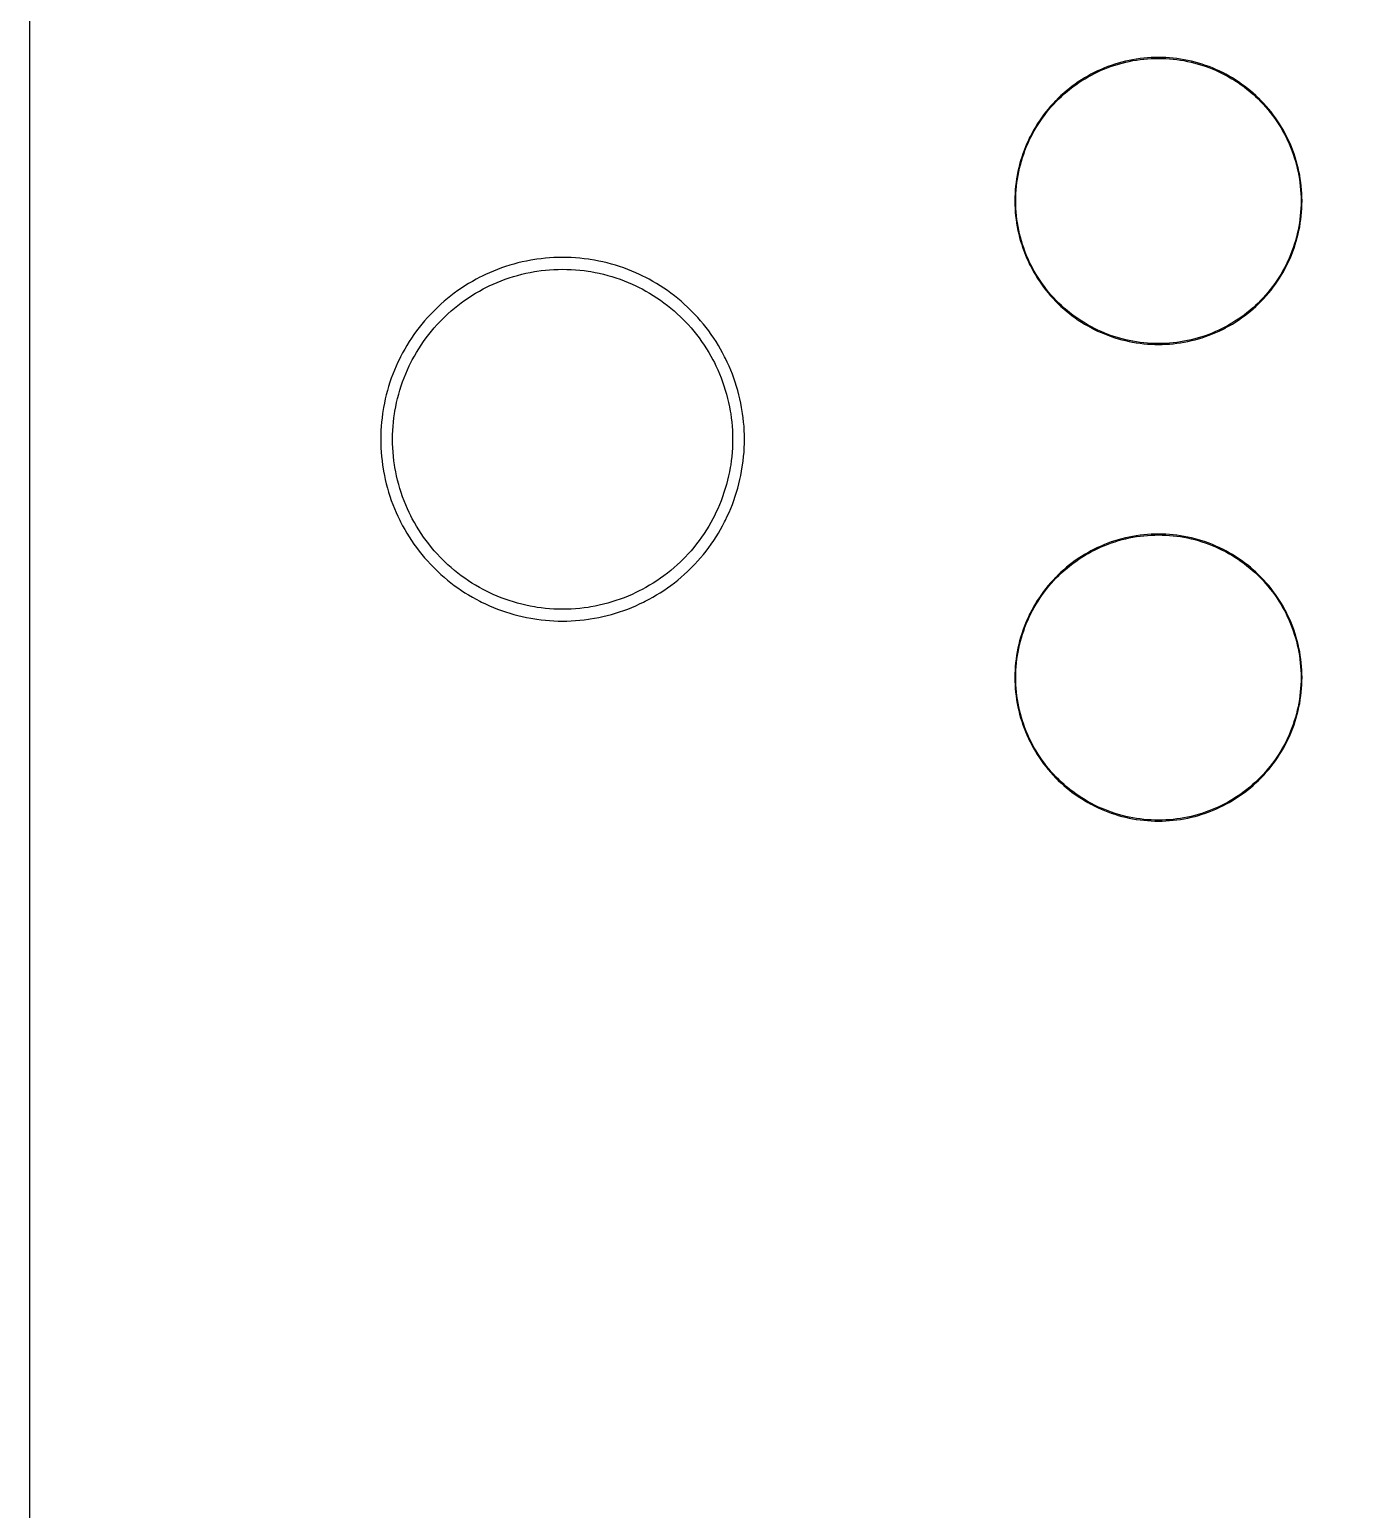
# Model space of a CAD drawing. Extents: x 9 to 70, y 0 to 129.
# Drawn here: x 8.95 to 23.21, y 67.22 to 82.99 of the extents above; entities that cross this region are included whole.
import ezdxf

# ---------------------------------------------------------------- set-up
doc = ezdxf.new("R2010")
doc.units = 0

msp = doc.modelspace()

# ---------------------------------------------------------------- linework, layer by layer
at = {"color": 5, "true_color": 0x0000ff}
msp.add_polyline3d([(69.56653, 0.3175, 0), (69.56653, 128.81762, 0), (8.94638, 128.81762, 0), (8.94638, 0.3175, 0), (69.56653, 0.3175, 0)], close=True, dxfattribs=at)
at = {"color": 34, "true_color": 0x008000}
for points in [[(8.94639, 0.3175, 0), (69.56654, 0.3175, 0), (69.56654, 128.81762, 0), (8.94639, 128.81762, 0), (8.94639, 0.3175, 0)], [(22.07279, 80.1003, 0), (22.09972, 80.12875, 0), (22.12613, 80.1577, 0), (22.15153, 80.18768, 0), (22.17642, 80.21816, 0), (22.2003, 80.24915, 0), (22.22341, 80.2809, 0), (22.24577, 80.31314, 0), (22.26736, 80.34617, 0), (22.28793, 80.37945, 0), (22.30774, 80.41348, 0), (22.32679, 80.44777, 0), (22.34483, 80.48283, 0), (22.34553, 80.48421, 0), (22.36255, 80.51951, 0), (22.3788, 80.55533, 0), (22.39404, 80.59139, 0), (22.40827, 80.62797, 0), (22.42173, 80.6648, 0), (22.43418, 80.70214, 0), (22.44561, 80.73972, 0), (22.45602, 80.77758, 0), (22.46542, 80.81568, 0), (22.47405, 80.85402, 0), (22.48167, 80.89264, 0), (22.48802, 80.93125, 0), (22.48827, 80.93277, 0), (22.49385, 80.97163, 0), (22.49843, 81.01075, 0), (22.50198, 81.04987, 0), (22.50452, 81.08899, 0), (22.50605, 81.1281, 0), (22.50655, 81.16746, 0), (22.50605, 81.20684, 0), (22.50452, 81.24596, 0), (22.50198, 81.28507, 0), (22.49843, 81.32419, 0), (22.49385, 81.36331, 0), (22.48827, 81.40217, 0), (22.48802, 81.4037, 0), (22.48192, 81.44078, 0), (22.48167, 81.44231, 0), (22.47405, 81.48092, 0), (22.46542, 81.51927, 0), (22.45602, 81.55737, 0), (22.44561, 81.59522, 0), (22.43418, 81.63281, 0), (22.42173, 81.67015, 0), (22.40827, 81.70698, 0), (22.39404, 81.74355, 0), (22.3788, 81.77961, 0), (22.36255, 81.81543, 0), (22.34553, 81.85074, 0), (22.34483, 81.85212, 0), (22.3275, 81.88579, 0), (22.32679, 81.88717, 0), (22.30774, 81.92146, 0), (22.28793, 81.9555, 0), (22.26736, 81.98877, 0), (22.24577, 82.02179, 0), (22.22341, 82.05405, 0), (22.2003, 82.0858, 0), (22.17642, 82.11678, 0), (22.15153, 82.14727, 0), (22.12613, 82.17724, 0), (22.09972, 82.2062, 0), (22.07279, 82.23464, 0), (22.0717, 82.23574, 0), (22.04485, 82.26258, 0), (22.04376, 82.26367, 0), (22.01531, 82.2906, 0), (21.98635, 82.31702, 0), (21.95638, 82.34242, 0), (21.9259, 82.36731, 0), (21.89491, 82.39118, 0), (21.86316, 82.4143, 0), (21.8309, 82.43665, 0), (21.79788, 82.45824, 0), (21.76461, 82.47882, 0), (21.73057, 82.49863, 0), (21.69628, 82.51768, 0), (21.66123, 82.5357, 0), (21.65985, 82.53642, 0), (21.62455, 82.55343, 0), (21.58873, 82.56968, 0), (21.55266, 82.58493, 0), (21.51609, 82.59916, 0), (21.47926, 82.61262, 0), (21.44192, 82.62506, 0), (21.40433, 82.63648, 0), (21.36648, 82.64691, 0), (21.32838, 82.65631, 0), (21.29003, 82.66494, 0), (21.25142, 82.67256, 0), (21.21281, 82.67891, 0), (21.21128, 82.67915, 0), (21.17242, 82.68474, 0), (21.1333, 82.68931, 0), (21.09419, 82.69287, 0), (21.05507, 82.69541, 0), (21.01596, 82.69692, 0), (20.97659, 82.69744, 0), (20.93722, 82.69692, 0), (20.8981, 82.69541, 0), (20.85898, 82.69287, 0), (20.81987, 82.68931, 0), (20.78075, 82.68474, 0), (20.74189, 82.67915, 0), (20.74036, 82.67891, 0), (20.70175, 82.67256, 0), (20.66313, 82.66494, 0), (20.62479, 82.65631, 0), (20.58669, 82.64691, 0), (20.54883, 82.63648, 0), (20.51125, 82.62506, 0), (20.47391, 82.61262, 0), (20.43708, 82.59916, 0), (20.40051, 82.58493, 0), (20.36443, 82.56968, 0), (20.32862, 82.55343, 0), (20.29332, 82.53642, 0), (20.29194, 82.5357, 0), (20.25688, 82.51768, 0), (20.2226, 82.49863, 0), (20.18856, 82.47882, 0), (20.15529, 82.45824, 0), (20.12227, 82.43665, 0), (20.09001, 82.4143, 0), (20.05826, 82.39118, 0), (20.02727, 82.36731, 0), (19.99679, 82.34242, 0), (19.96681, 82.31702, 0), (19.93786, 82.2906, 0), (19.90941, 82.26367, 0), (19.90832, 82.26258, 0), (19.88147, 82.23574, 0), (19.88037, 82.23464, 0), (19.85344, 82.2062, 0), (19.82704, 82.17724, 0), (19.80164, 82.14727, 0), (19.77675, 82.11678, 0), (19.75287, 82.0858, 0), (19.72976, 82.05405, 0), (19.7074, 82.02179, 0), (19.68581, 81.98877, 0), (19.66524, 81.9555, 0), (19.64543, 81.92146, 0), (19.62638, 81.88717, 0), (19.62567, 81.88579, 0), (19.60833, 81.85212, 0), (19.60764, 81.85074, 0), (19.59062, 81.81543, 0), (19.57436, 81.77961, 0), (19.55913, 81.74355, 0), (19.54489, 81.70698, 0), (19.53144, 81.67015, 0), (19.51898, 81.63281, 0), (19.50756, 81.59522, 0), (19.49715, 81.55737, 0), (19.48774, 81.51927, 0), (19.47912, 81.48092, 0), (19.4715, 81.44231, 0), (19.47125, 81.44078, 0), (19.46515, 81.4037, 0), (19.4649, 81.40217, 0), (19.45932, 81.36331, 0), (19.45474, 81.32419, 0), (19.45119, 81.28507, 0), (19.44865, 81.24596, 0), (19.44712, 81.20684, 0), (19.44662, 81.16746, 0), (19.44712, 81.1281, 0), (19.44865, 81.08899, 0), (19.45119, 81.04987, 0), (19.45474, 81.01075, 0), (19.45932, 80.97163, 0), (19.4649, 80.93277, 0), (19.46515, 80.93125, 0), (19.4715, 80.89264, 0), (19.47912, 80.85402, 0), (19.48774, 80.81568, 0), (19.49715, 80.77758, 0), (19.50756, 80.73972, 0), (19.51898, 80.70214, 0), (19.53144, 80.6648, 0), (19.54489, 80.62797, 0), (19.55913, 80.59139, 0), (19.57436, 80.55533, 0), (19.59062, 80.51951, 0), (19.60764, 80.48421, 0), (19.60833, 80.48283, 0), (19.62638, 80.44777, 0), (19.64543, 80.41348, 0), (19.66524, 80.37945, 0), (19.68581, 80.34617, 0), (19.7074, 80.31314, 0), (19.72976, 80.2809, 0), (19.75287, 80.24915, 0), (19.77675, 80.21816, 0), (19.80164, 80.18768, 0), (19.82704, 80.1577, 0), (19.85344, 80.12875, 0), (19.88037, 80.1003, 0), (19.8807, 80.09997, 0), (19.90941, 80.07127, 0), (19.93786, 80.04434, 0), (19.96681, 80.01793, 0), (19.99679, 79.99253, 0), (20.02727, 79.96763, 0), (20.05826, 79.94376, 0), (20.09001, 79.92064, 0), (20.12227, 79.89829, 0), (20.15529, 79.8767, 0), (20.18856, 79.85612, 0), (20.2226, 79.83632, 0), (20.25688, 79.81726, 0), (20.25827, 79.81656, 0), (20.29194, 79.79922, 0), (20.29332, 79.79853, 0), (20.32862, 79.78151, 0), (20.36443, 79.76524, 0), (20.40051, 79.75001, 0), (20.43708, 79.73578, 0), (20.47391, 79.72233, 0), (20.51125, 79.70988, 0), (20.54883, 79.69844, 0), (20.58669, 79.68804, 0), (20.62479, 79.67864, 0), (20.66313, 79.67, 0), (20.70175, 79.66238, 0), (20.70236, 79.66228, 0), (20.74036, 79.65603, 0), (20.74189, 79.65579, 0), (20.78075, 79.6502, 0), (20.81987, 79.64563, 0), (20.85898, 79.64208, 0), (20.8981, 79.63954, 0), (20.93722, 79.638, 0), (20.97659, 79.6375, 0), (21.01596, 79.638, 0), (21.05507, 79.63954, 0), (21.09419, 79.64208, 0), (21.1333, 79.64563, 0), (21.17242, 79.6502, 0), (21.21128, 79.65579, 0), (21.21281, 79.65603, 0), (21.25081, 79.66228, 0), (21.25142, 79.66238, 0), (21.29003, 79.67, 0), (21.32838, 79.67864, 0), (21.36648, 79.68804, 0), (21.40433, 79.69844, 0), (21.44192, 79.70988, 0), (21.47926, 79.72233, 0), (21.51609, 79.73578, 0), (21.55266, 79.75001, 0), (21.58873, 79.76524, 0), (21.62455, 79.78151, 0), (21.65985, 79.79853, 0), (21.66123, 79.79922, 0), (21.6949, 79.81656, 0), (21.69628, 79.81726, 0), (21.73057, 79.83632, 0), (21.76461, 79.85612, 0), (21.79788, 79.8767, 0), (21.8309, 79.89829, 0), (21.86316, 79.92064, 0), (21.89491, 79.94376, 0), (21.9259, 79.96763, 0), (21.95638, 79.99253, 0), (21.98635, 80.01793, 0), (22.01531, 80.04434, 0), (22.04376, 80.07127, 0), (22.07279, 80.1003, 0)], [(21.05507, 79.64944, 0), (21.01596, 79.64792, 0), (20.97659, 79.6474, 0), (20.93722, 79.64792, 0), (20.8981, 79.64944, 0), (20.85898, 79.65197, 0), (20.81987, 79.65554, 0), (20.78075, 79.66011, 0), (20.74244, 79.66562, 0), (20.7048, 79.6718, 0), (20.6662, 79.67943, 0), (20.62784, 79.68805, 0), (20.58974, 79.69746, 0), (20.5519, 79.70787, 0), (20.5143, 79.7193, 0), (20.47697, 79.73175, 0), (20.44014, 79.74521, 0), (20.40356, 79.75944, 0), (20.3675, 79.77468, 0), (20.33168, 79.79093, 0), (20.29668, 79.8078, 0), (20.2627, 79.82528, 0), (20.22842, 79.84433, 0), (20.19438, 79.86414, 0), (20.16111, 79.88472, 0), (20.12809, 79.90631, 0), (20.09583, 79.92865, 0), (20.06408, 79.95177, 0), (20.03309, 79.97565, 0), (20.00261, 80.00054, 0), (19.97263, 80.02594, 0), (19.94368, 80.05235, 0), (19.91524, 80.07928, 0), (19.88821, 80.10631, 0), (19.86147, 80.13457, 0), (19.83505, 80.16352, 0), (19.80965, 80.1935, 0), (19.78475, 80.22398, 0), (19.76088, 80.25497, 0), (19.73777, 80.28672, 0), (19.71542, 80.31898, 0), (19.69382, 80.352, 0), (19.67325, 80.38527, 0), (19.65344, 80.41931, 0), (19.63439, 80.45359, 0), (19.61668, 80.48802, 0), (19.60004, 80.52257, 0), (19.58379, 80.55839, 0), (19.56854, 80.59446, 0), (19.55432, 80.63103, 0), (19.54085, 80.66786, 0), (19.52842, 80.7052, 0), (19.51699, 80.74279, 0), (19.50657, 80.78064, 0), (19.49717, 80.81874, 0), (19.48854, 80.85709, 0), (19.48092, 80.8957, 0), (19.47472, 80.93341, 0), (19.46922, 80.97163, 0), (19.46465, 81.01075, 0), (19.46108, 81.04987, 0), (19.45855, 81.08899, 0), (19.45703, 81.1281, 0), (19.45652, 81.16746, 0), (19.45703, 81.20684, 0), (19.45855, 81.24596, 0), (19.46108, 81.28507, 0), (19.46465, 81.32419, 0), (19.46922, 81.36331, 0), (19.47473, 81.40161, 0), (19.48092, 81.43925, 0), (19.48854, 81.47785, 0), (19.49717, 81.51621, 0), (19.50657, 81.55431, 0), (19.51699, 81.59215, 0), (19.52842, 81.62975, 0), (19.54085, 81.66708, 0), (19.55432, 81.7039, 0), (19.56854, 81.74048, 0), (19.58379, 81.77656, 0), (19.60004, 81.81237, 0), (19.61676, 81.84707, 0), (19.63439, 81.88135, 0), (19.65344, 81.91564, 0), (19.67325, 81.94968, 0), (19.69382, 81.98295, 0), (19.71542, 82.01597, 0), (19.73777, 82.04823, 0), (19.76088, 82.07998, 0), (19.78475, 82.11096, 0), (19.80965, 82.14145, 0), (19.83505, 82.17142, 0), (19.86147, 82.20037, 0), (19.88823, 82.22865, 0), (19.9152, 82.25564, 0), (19.91524, 82.25566, 0), (19.94368, 82.28259, 0), (19.97263, 82.30901, 0), (20.00261, 82.33441, 0), (20.03309, 82.3593, 0), (20.06408, 82.38317, 0), (20.09583, 82.40629, 0), (20.12809, 82.42864, 0), (20.16111, 82.45023, 0), (20.19438, 82.4708, 0), (20.22842, 82.49062, 0), (20.2627, 82.50967, 0), (20.29668, 82.52714, 0), (20.33168, 82.54401, 0), (20.3675, 82.56027, 0), (20.40356, 82.5755, 0), (20.44014, 82.58973, 0), (20.47697, 82.6032, 0), (20.5143, 82.61564, 0), (20.5519, 82.62707, 0), (20.58974, 82.63749, 0), (20.62784, 82.64688, 0), (20.6662, 82.65552, 0), (20.7048, 82.66314, 0), (20.74245, 82.66933, 0), (20.78075, 82.67484, 0), (20.81987, 82.67941, 0), (20.85898, 82.68295, 0), (20.8981, 82.6855, 0), (20.93722, 82.68702, 0), (20.97659, 82.68754, 0), (21.01596, 82.68702, 0), (21.05507, 82.6855, 0), (21.09419, 82.68295, 0), (21.1333, 82.67941, 0), (21.17242, 82.67484, 0), (21.21072, 82.66933, 0), (21.24836, 82.66314, 0), (21.28697, 82.65552, 0), (21.32532, 82.64688, 0), (21.36342, 82.63749, 0), (21.40127, 82.62707, 0), (21.43886, 82.61564, 0), (21.4762, 82.6032, 0), (21.51303, 82.58973, 0), (21.5496, 82.5755, 0), (21.58567, 82.56027, 0), (21.62148, 82.54401, 0), (21.65649, 82.52715, 0), (21.69046, 82.50967, 0), (21.72475, 82.49062, 0), (21.75879, 82.4708, 0), (21.79206, 82.45023, 0), (21.82508, 82.42864, 0), (21.85734, 82.40629, 0), (21.88909, 82.38317, 0), (21.92008, 82.3593, 0), (21.95056, 82.33441, 0), (21.98053, 82.30901, 0), (22.00949, 82.28259, 0), (22.03793, 82.25566, 0), (22.03795, 82.25565, 0), (22.06495, 82.22864, 0), (22.0917, 82.20037, 0), (22.11812, 82.17142, 0), (22.14352, 82.14145, 0), (22.16841, 82.11096, 0), (22.19229, 82.07998, 0), (22.2154, 82.04823, 0), (22.23775, 82.01597, 0), (22.25934, 81.98295, 0), (22.27992, 81.94968, 0), (22.29973, 81.91564, 0), (22.31878, 81.88135, 0), (22.33626, 81.84737, 0), (22.35313, 81.81237, 0), (22.36938, 81.77656, 0), (22.38462, 81.74048, 0), (22.39885, 81.7039, 0), (22.41231, 81.66708, 0), (22.42475, 81.62975, 0), (22.43618, 81.59215, 0), (22.4466, 81.55431, 0), (22.456, 81.51621, 0), (22.46463, 81.47785, 0), (22.47225, 81.43925, 0), (22.47844, 81.40161, 0), (22.48395, 81.36331, 0), (22.48852, 81.32419, 0), (22.49208, 81.28507, 0), (22.49462, 81.24596, 0), (22.49614, 81.20684, 0), (22.49665, 81.16746, 0), (22.49614, 81.1281, 0), (22.49462, 81.08899, 0), (22.49208, 81.04987, 0), (22.48852, 81.01075, 0), (22.48395, 80.97163, 0), (22.47845, 80.93341, 0), (22.47225, 80.8957, 0), (22.46463, 80.85709, 0), (22.456, 80.81874, 0), (22.4466, 80.78064, 0), (22.43618, 80.74279, 0), (22.42475, 80.7052, 0), (22.41231, 80.66786, 0), (22.39885, 80.63103, 0), (22.38462, 80.59446, 0), (22.36938, 80.55839, 0), (22.35313, 80.52257, 0), (22.33633, 80.48772, 0), (22.31878, 80.45359, 0), (22.29973, 80.41931, 0), (22.27992, 80.38527, 0), (22.25934, 80.352, 0), (22.23775, 80.31898, 0), (22.2154, 80.28672, 0), (22.19229, 80.25497, 0), (22.16841, 80.22398, 0), (22.14352, 80.1935, 0), (22.11812, 80.16352, 0), (22.0917, 80.13457, 0), (22.06496, 80.10631, 0), (22.03793, 80.07928, 0), (22.00949, 80.05235, 0), (21.98053, 80.02594, 0), (21.95056, 80.00054, 0), (21.92008, 79.97565, 0), (21.88909, 79.95177, 0), (21.85734, 79.92865, 0), (21.82508, 79.90631, 0), (21.79206, 79.88472, 0), (21.75879, 79.86414, 0), (21.72475, 79.84433, 0), (21.69046, 79.82528, 0), (21.65648, 79.8078, 0), (21.62148, 79.79093, 0), (21.58567, 79.77468, 0), (21.5496, 79.75944, 0), (21.51303, 79.74521, 0), (21.4762, 79.73175, 0), (21.43886, 79.7193, 0), (21.40127, 79.70787, 0), (21.36342, 79.69746, 0), (21.32532, 79.68805, 0), (21.28697, 79.67943, 0), (21.24836, 79.6718, 0), (21.21073, 79.66562, 0), (21.17242, 79.66011, 0), (21.1333, 79.65554, 0), (21.09419, 79.65197, 0), (21.05507, 79.64944, 0)], [(14.58061, 80.56549, 0), (14.53464, 80.56371, 0), (14.48866, 80.56092, 0), (14.44269, 80.55686, 0), (14.39697, 80.55177, 0), (14.3515, 80.54568, 0), (14.33188, 80.54257, 0), (14.28641, 80.53521, 0), (14.2412, 80.52683, 0), (14.19624, 80.51743, 0), (14.15129, 80.50676, 0), (14.10684, 80.49508, 0), (14.06264, 80.48211, 0), (14.0187, 80.46814, 0), (13.97526, 80.45317, 0), (13.93208, 80.43716, 0), (13.88941, 80.42015, 0), (13.84725, 80.4021, 0), (13.80534, 80.38281, 0), (13.76394, 80.36274, 0), (13.74623, 80.35372, 0), (13.70534, 80.33239, 0), (13.66495, 80.31028, 0), (13.62533, 80.28717, 0), (13.58621, 80.26304, 0), (13.54761, 80.2379, 0), (13.50951, 80.21174, 0), (13.47242, 80.18481, 0), (13.43559, 80.15712, 0), (13.39978, 80.12817, 0), (13.36447, 80.09871, 0), (13.33018, 80.06823, 0), (13.2964, 80.03673, 0), (13.26338, 80.00472, 0), (13.24933, 79.99068, 0), (13.21733, 79.95766, 0), (13.18583, 79.92388, 0), (13.15535, 79.88959, 0), (13.12589, 79.85428, 0), (13.09693, 79.81847, 0), (13.06925, 79.78164, 0), (13.04232, 79.74455, 0), (13.01616, 79.70645, 0), (12.99101, 79.66784, 0), (12.96688, 79.62873, 0), (12.94377, 79.5891, 0), (12.92167, 79.54872, 0), (12.90034, 79.50781, 0), (12.89132, 79.49012, 0), (12.87125, 79.44871, 0), (12.85195, 79.4068, 0), (12.83391, 79.36465, 0), (12.81689, 79.32196, 0), (12.80089, 79.27879, 0), (12.78591, 79.23536, 0), (12.77194, 79.19141, 0), (12.75898, 79.14722, 0), (12.7473, 79.10277, 0), (12.73663, 79.05781, 0), (12.72723, 79.01286, 0), (12.71885, 78.96764, 0), (12.71148, 78.92218, 0), (12.70838, 78.90255, 0), (12.70228, 78.85709, 0), (12.6972, 78.81137, 0), (12.69314, 78.7654, 0), (12.69034, 78.71942, 0), (12.68857, 78.67345, 0), (12.68806, 78.62747, 0), (12.68857, 78.5815, 0), (12.69034, 78.53552, 0), (12.69314, 78.48954, 0), (12.6972, 78.44358, 0), (12.70228, 78.39785, 0), (12.70838, 78.35239, 0), (12.71148, 78.33277, 0), (12.71885, 78.2873, 0), (12.72723, 78.24209, 0), (12.73663, 78.19713, 0), (12.7473, 78.15217, 0), (12.75898, 78.10772, 0), (12.77194, 78.06353, 0), (12.78591, 78.01958, 0), (12.80089, 77.97615, 0), (12.81689, 77.93297, 0), (12.83391, 77.8903, 0), (12.85195, 77.84814, 0), (12.87125, 77.80623, 0), (12.89132, 77.76482, 0), (12.90034, 77.74712, 0), (12.92167, 77.70623, 0), (12.94377, 77.66584, 0), (12.96688, 77.62622, 0), (12.99101, 77.5871, 0), (13.01616, 77.54849, 0), (13.04232, 77.51039, 0), (13.06925, 77.47331, 0), (13.09693, 77.43648, 0), (13.12589, 77.40067, 0), (13.15535, 77.36536, 0), (13.18583, 77.33107, 0), (13.21733, 77.29729, 0), (13.24933, 77.26427, 0), (13.26338, 77.25022, 0), (13.2964, 77.21822, 0), (13.33018, 77.18671, 0), (13.36447, 77.15624, 0), (13.39978, 77.12678, 0), (13.43559, 77.09782, 0), (13.47242, 77.07013, 0), (13.50951, 77.04321, 0), (13.54761, 77.01705, 0), (13.58621, 76.9919, 0), (13.62533, 76.96777, 0), (13.66495, 76.94466, 0), (13.70534, 76.92256, 0), (13.74623, 76.90121, 0), (13.76394, 76.8922, 0), (13.80534, 76.87214, 0), (13.84725, 76.85283, 0), (13.88941, 76.8348, 0), (13.93208, 76.81778, 0), (13.97526, 76.80177, 0), (14.0187, 76.78679, 0), (14.06264, 76.77282, 0), (14.10684, 76.75987, 0), (14.15129, 76.74818, 0), (14.19624, 76.73752, 0), (14.2412, 76.72812, 0), (14.28641, 76.71974, 0), (14.33188, 76.71237, 0), (14.3515, 76.70926, 0), (14.39697, 76.70317, 0), (14.44269, 76.69808, 0), (14.48866, 76.69401, 0), (14.53464, 76.69123, 0), (14.58061, 76.68944, 0), (14.62658, 76.68894, 0), (14.67256, 76.68944, 0), (14.71853, 76.69123, 0), (14.76451, 76.69401, 0), (14.81048, 76.69808, 0), (14.8562, 76.70317, 0), (14.90167, 76.70926, 0), (14.92129, 76.71237, 0), (14.96676, 76.71974, 0), (15.01197, 76.72812, 0), (15.05693, 76.73752, 0), (15.10188, 76.74818, 0), (15.14633, 76.75987, 0), (15.19053, 76.77282, 0), (15.23447, 76.78679, 0), (15.27791, 76.80177, 0), (15.32109, 76.81778, 0), (15.36376, 76.8348, 0), (15.40592, 76.85283, 0), (15.44783, 76.87214, 0), (15.48923, 76.8922, 0), (15.50694, 76.90121, 0), (15.54783, 76.92256, 0), (15.58822, 76.94466, 0), (15.62784, 76.96777, 0), (15.66696, 76.9919, 0), (15.70556, 77.01705, 0), (15.74366, 77.04321, 0), (15.78075, 77.07013, 0), (15.81758, 77.09782, 0), (15.85339, 77.12678, 0), (15.8887, 77.15624, 0), (15.92299, 77.18671, 0), (15.95677, 77.21822, 0), (15.98979, 77.25022, 0), (16.00384, 77.26427, 0), (16.03584, 77.29729, 0), (16.06734, 77.33107, 0), (16.09781, 77.36536, 0), (16.12728, 77.40067, 0), (16.15624, 77.43648, 0), (16.18392, 77.47331, 0), (16.21085, 77.51039, 0), (16.23701, 77.54849, 0), (16.26216, 77.5871, 0), (16.28629, 77.62622, 0), (16.3094, 77.66584, 0), (16.33149, 77.70623, 0), (16.35283, 77.74712, 0), (16.36185, 77.76482, 0), (16.38192, 77.80623, 0), (16.40121, 77.84814, 0), (16.41926, 77.8903, 0), (16.43628, 77.93297, 0), (16.45227, 77.97615, 0), (16.46726, 78.01958, 0), (16.48123, 78.06353, 0), (16.49419, 78.10772, 0), (16.50587, 78.15217, 0), (16.51654, 78.19713, 0), (16.52593, 78.24209, 0), (16.53432, 78.2873, 0), (16.54169, 78.33277, 0), (16.54479, 78.35239, 0), (16.55089, 78.39785, 0), (16.55596, 78.44358, 0), (16.56003, 78.48954, 0), (16.56283, 78.53552, 0), (16.56459, 78.5815, 0), (16.56511, 78.62747, 0), (16.56459, 78.67345, 0), (16.56283, 78.71942, 0), (16.56003, 78.7654, 0), (16.55596, 78.81137, 0), (16.55089, 78.85709, 0), (16.54479, 78.90255, 0), (16.54169, 78.92218, 0), (16.53432, 78.96764, 0), (16.52593, 79.01286, 0), (16.51654, 79.05781, 0), (16.50587, 79.10277, 0), (16.49419, 79.14722, 0), (16.48123, 79.19141, 0), (16.46726, 79.23536, 0), (16.45227, 79.27879, 0), (16.43628, 79.32196, 0), (16.41926, 79.36465, 0), (16.40121, 79.4068, 0), (16.38192, 79.44871, 0), (16.36185, 79.49012, 0), (16.35283, 79.50781, 0), (16.33149, 79.54872, 0), (16.3094, 79.5891, 0), (16.28629, 79.62873, 0), (16.26216, 79.66784, 0), (16.23701, 79.70645, 0), (16.21085, 79.74455, 0), (16.18392, 79.78164, 0), (16.15624, 79.81847, 0), (16.12728, 79.85428, 0), (16.09781, 79.88959, 0), (16.06734, 79.92388, 0), (16.03584, 79.95766, 0), (16.00384, 79.99068, 0), (15.98979, 80.00472, 0), (15.95677, 80.03673, 0), (15.92299, 80.06823, 0), (15.8887, 80.09871, 0), (15.85339, 80.12817, 0), (15.81758, 80.15712, 0), (15.78075, 80.18481, 0), (15.74366, 80.21174, 0), (15.70556, 80.2379, 0), (15.66696, 80.26304, 0), (15.62784, 80.28717, 0), (15.58822, 80.31028, 0), (15.54783, 80.33239, 0), (15.50694, 80.35372, 0), (15.48923, 80.36274, 0), (15.44783, 80.38281, 0), (15.40592, 80.4021, 0), (15.36376, 80.42015, 0), (15.32109, 80.43716, 0), (15.27791, 80.45317, 0), (15.23447, 80.46814, 0), (15.19053, 80.48211, 0), (15.14633, 80.49508, 0), (15.10188, 80.50676, 0), (15.05693, 80.51743, 0), (15.01197, 80.52683, 0), (14.96676, 80.53521, 0), (14.92129, 80.54257, 0), (14.90167, 80.54568, 0), (14.8562, 80.55177, 0), (14.81048, 80.55686, 0), (14.76451, 80.56092, 0), (14.71853, 80.56371, 0), (14.67256, 80.56549, 0), (14.62658, 80.566, 0), (14.58061, 80.56549, 0)], [(14.71853, 76.81823, 0), (14.67256, 76.81645, 0), (14.62658, 76.81595, 0), (14.58061, 76.81645, 0), (14.53464, 76.81823, 0), (14.48866, 76.82102, 0), (14.44269, 76.82509, 0), (14.39697, 76.83017, 0), (14.35393, 76.83594, 0), (14.32566, 76.84052, 0), (14.28045, 76.84891, 0), (14.23549, 76.8583, 0), (14.19053, 76.86897, 0), (14.14608, 76.88066, 0), (14.10189, 76.89361, 0), (14.05794, 76.90758, 0), (14.01451, 76.92256, 0), (13.97133, 76.93857, 0), (13.92866, 76.95559, 0), (13.88649, 76.97362, 0), (13.84458, 76.99292, 0), (13.80904, 77.01015, 0), (13.77999, 77.02531, 0), (13.7396, 77.0474, 0), (13.69998, 77.07052, 0), (13.66086, 77.09465, 0), (13.62226, 77.11978, 0), (13.58416, 77.14596, 0), (13.54707, 77.17288, 0), (13.51024, 77.20057, 0), (13.47443, 77.22951, 0), (13.43912, 77.25899, 0), (13.40483, 77.28946, 0), (13.37105, 77.32096, 0), (13.34513, 77.34609, 0), (13.32007, 77.37193, 0), (13.28858, 77.40572, 0), (13.2581, 77.44001, 0), (13.22863, 77.47532, 0), (13.19968, 77.51112, 0), (13.17199, 77.54796, 0), (13.14507, 77.58504, 0), (13.11891, 77.62314, 0), (13.09376, 77.66175, 0), (13.06963, 77.70086, 0), (13.04652, 77.74048, 0), (13.02442, 77.78088, 0), (13.00928, 77.80989, 0), (12.99204, 77.84547, 0), (12.97273, 77.88737, 0), (12.9547, 77.92955, 0), (12.93768, 77.97221, 0), (12.92168, 78.0154, 0), (12.90669, 78.05883, 0), (12.89272, 78.10277, 0), (12.87977, 78.14697, 0), (12.86808, 78.19141, 0), (12.85742, 78.23638, 0), (12.84802, 78.28134, 0), (12.83964, 78.32655, 0), (12.83504, 78.35492, 0), (12.82928, 78.39785, 0), (12.8242, 78.44358, 0), (12.82014, 78.48954, 0), (12.81734, 78.53552, 0), (12.81557, 78.5815, 0), (12.81506, 78.62747, 0), (12.81557, 78.67345, 0), (12.81734, 78.71942, 0), (12.82014, 78.7654, 0), (12.8242, 78.81137, 0), (12.82928, 78.85709, 0), (12.83504, 78.90004, 0), (12.83964, 78.9284, 0), (12.84802, 78.9736, 0), (12.85742, 79.01857, 0), (12.86808, 79.06353, 0), (12.87977, 79.10798, 0), (12.89272, 79.15217, 0), (12.90669, 79.19611, 0), (12.92168, 79.23954, 0), (12.93768, 79.28273, 0), (12.9547, 79.3254, 0), (12.97273, 79.36756, 0), (12.99204, 79.40947, 0), (13.00924, 79.44498, 0), (13.02442, 79.47407, 0), (13.04652, 79.51445, 0), (13.06963, 79.55408, 0), (13.09376, 79.59319, 0), (13.11891, 79.6318, 0), (13.14507, 79.6699, 0), (13.17199, 79.70699, 0), (13.19968, 79.74382, 0), (13.22863, 79.77963, 0), (13.2581, 79.81494, 0), (13.28858, 79.84923, 0), (13.32007, 79.88301, 0), (13.345, 79.90873, 0), (13.37105, 79.93398, 0), (13.40483, 79.96548, 0), (13.43912, 79.99596, 0), (13.47443, 80.02542, 0), (13.51024, 80.05437, 0), (13.54707, 80.08207, 0), (13.58416, 80.10899, 0), (13.62226, 80.13515, 0), (13.66086, 80.1603, 0), (13.69998, 80.18443, 0), (13.7396, 80.20753, 0), (13.77999, 80.22964, 0), (13.809, 80.24478, 0), (13.84458, 80.26202, 0), (13.88649, 80.28133, 0), (13.92866, 80.29935, 0), (13.97133, 80.31637, 0), (14.01451, 80.33238, 0), (14.05794, 80.34737, 0), (14.10189, 80.36134, 0), (14.14608, 80.37429, 0), (14.19053, 80.38597, 0), (14.23549, 80.39664, 0), (14.28045, 80.40604, 0), (14.32566, 80.41442, 0), (14.35373, 80.41897, 0), (14.39697, 80.42478, 0), (14.44269, 80.42986, 0), (14.48866, 80.43392, 0), (14.53464, 80.43671, 0), (14.58061, 80.43849, 0), (14.62658, 80.43899, 0), (14.67256, 80.43849, 0), (14.71853, 80.43671, 0), (14.76451, 80.43392, 0), (14.81048, 80.42986, 0), (14.8562, 80.42478, 0), (14.89944, 80.41897, 0), (14.92751, 80.41442, 0), (14.97272, 80.40604, 0), (15.01768, 80.39664, 0), (15.06264, 80.38597, 0), (15.10709, 80.37429, 0), (15.15128, 80.36134, 0), (15.19523, 80.34737, 0), (15.23866, 80.33238, 0), (15.28184, 80.31637, 0), (15.32451, 80.29935, 0), (15.36668, 80.28133, 0), (15.40859, 80.26202, 0), (15.44417, 80.24478, 0), (15.47318, 80.22964, 0), (15.51357, 80.20753, 0), (15.55319, 80.18443, 0), (15.59231, 80.1603, 0), (15.63091, 80.13515, 0), (15.66901, 80.10899, 0), (15.7061, 80.08207, 0), (15.74293, 80.05437, 0), (15.77874, 80.02542, 0), (15.81405, 79.99596, 0), (15.84834, 79.96548, 0), (15.88212, 79.93398, 0), (15.90817, 79.90873, 0), (15.9331, 79.88301, 0), (15.96459, 79.84923, 0), (15.99507, 79.81494, 0), (16.02453, 79.77963, 0), (16.05349, 79.74382, 0), (16.08118, 79.70699, 0), (16.1081, 79.6699, 0), (16.13426, 79.6318, 0), (16.15941, 79.59319, 0), (16.18354, 79.55408, 0), (16.20665, 79.51445, 0), (16.22875, 79.47407, 0), (16.24393, 79.44498, 0), (16.26113, 79.40947, 0), (16.28043, 79.36756, 0), (16.29846, 79.3254, 0), (16.31549, 79.28273, 0), (16.33148, 79.23954, 0), (16.34648, 79.19611, 0), (16.36045, 79.15217, 0), (16.3734, 79.10798, 0), (16.38509, 79.06353, 0), (16.39575, 79.01857, 0), (16.40515, 78.9736, 0), (16.41353, 78.9284, 0), (16.41813, 78.90004, 0), (16.42389, 78.85709, 0), (16.42897, 78.81137, 0), (16.43302, 78.7654, 0), (16.43583, 78.71942, 0), (16.4376, 78.67345, 0), (16.43811, 78.62747, 0), (16.4376, 78.5815, 0), (16.43583, 78.53552, 0), (16.43302, 78.48954, 0), (16.42897, 78.44358, 0), (16.42389, 78.39785, 0), (16.41813, 78.35492, 0), (16.41353, 78.32655, 0), (16.40515, 78.28134, 0), (16.39575, 78.23638, 0), (16.38509, 78.19141, 0), (16.3734, 78.14697, 0), (16.36045, 78.10277, 0), (16.34648, 78.05883, 0), (16.33148, 78.0154, 0), (16.31549, 77.97221, 0), (16.29846, 77.92955, 0), (16.28043, 77.88737, 0), (16.26113, 77.84547, 0), (16.24389, 77.80989, 0), (16.22875, 77.78088, 0), (16.20665, 77.74048, 0), (16.18354, 77.70086, 0), (16.15941, 77.66175, 0), (16.13426, 77.62314, 0), (16.1081, 77.58504, 0), (16.08118, 77.54796, 0), (16.05349, 77.51112, 0), (16.02453, 77.47532, 0), (15.99507, 77.44001, 0), (15.96459, 77.40572, 0), (15.9331, 77.37193, 0), (15.90804, 77.34609, 0), (15.88212, 77.32096, 0), (15.84834, 77.28946, 0), (15.81405, 77.25899, 0), (15.77874, 77.22951, 0), (15.74293, 77.20057, 0), (15.7061, 77.17288, 0), (15.66901, 77.14596, 0), (15.63091, 77.11978, 0), (15.59231, 77.09465, 0), (15.55319, 77.07052, 0), (15.51357, 77.0474, 0), (15.47318, 77.02531, 0), (15.44413, 77.01015, 0), (15.40859, 76.99292, 0), (15.36668, 76.97362, 0), (15.32451, 76.95559, 0), (15.28184, 76.93857, 0), (15.23866, 76.92256, 0), (15.19523, 76.90758, 0), (15.15128, 76.89361, 0), (15.10709, 76.88066, 0), (15.06264, 76.86897, 0), (15.01768, 76.8583, 0), (14.97272, 76.84891, 0), (14.92751, 76.84052, 0), (14.89924, 76.83594, 0), (14.8562, 76.83017, 0), (14.81048, 76.82509, 0), (14.76451, 76.82102, 0), (14.71853, 76.81823, 0)], [(22.07279, 75.0203, 0), (22.09972, 75.04875, 0), (22.12613, 75.07771, 0), (22.15153, 75.10768, 0), (22.17642, 75.13816, 0), (22.2003, 75.16915, 0), (22.22341, 75.2009, 0), (22.24577, 75.23314, 0), (22.26736, 75.26617, 0), (22.28793, 75.29944, 0), (22.30774, 75.33347, 0), (22.32679, 75.36776, 0), (22.34483, 75.40282, 0), (22.34553, 75.40421, 0), (22.36255, 75.43951, 0), (22.3788, 75.47533, 0), (22.39404, 75.51139, 0), (22.40827, 75.54797, 0), (22.42173, 75.5848, 0), (22.43418, 75.62214, 0), (22.44561, 75.65973, 0), (22.45602, 75.69758, 0), (22.46542, 75.73568, 0), (22.47405, 75.77403, 0), (22.48167, 75.81264, 0), (22.48802, 75.85124, 0), (22.48827, 75.85278, 0), (22.49385, 75.89163, 0), (22.49843, 75.93075, 0), (22.50198, 75.96987, 0), (22.50452, 76.00899, 0), (22.50605, 76.0481, 0), (22.50655, 76.08747, 0), (22.50605, 76.12684, 0), (22.50452, 76.16596, 0), (22.50198, 76.20507, 0), (22.49843, 76.24419, 0), (22.49385, 76.28331, 0), (22.48827, 76.32217, 0), (22.48802, 76.3237, 0), (22.48192, 76.36078, 0), (22.48167, 76.3623, 0), (22.47405, 76.40092, 0), (22.46542, 76.43926, 0), (22.45602, 76.47736, 0), (22.44561, 76.51522, 0), (22.43418, 76.5528, 0), (22.42173, 76.59014, 0), (22.40827, 76.62698, 0), (22.39404, 76.66355, 0), (22.3788, 76.69962, 0), (22.36255, 76.73542, 0), (22.34553, 76.77074, 0), (22.34483, 76.77212, 0), (22.3275, 76.80579, 0), (22.32679, 76.80717, 0), (22.30774, 76.84146, 0), (22.28793, 76.8755, 0), (22.26736, 76.90877, 0), (22.24577, 76.94179, 0), (22.22341, 76.97405, 0), (22.2003, 77.00579, 0), (22.17642, 77.03679, 0), (22.15153, 77.06726, 0), (22.12613, 77.09724, 0), (22.09972, 77.1262, 0), (22.07279, 77.15464, 0), (22.0717, 77.15573, 0), (22.04376, 77.18368, 0), (22.01531, 77.2106, 0), (21.98635, 77.23702, 0), (21.95638, 77.26242, 0), (21.9259, 77.28731, 0), (21.89491, 77.31119, 0), (21.86316, 77.3343, 0), (21.8309, 77.35665, 0), (21.79788, 77.37824, 0), (21.76461, 77.39882, 0), (21.73057, 77.41862, 0), (21.69628, 77.43768, 0), (21.66123, 77.45571, 0), (21.65985, 77.45641, 0), (21.62455, 77.47344, 0), (21.58873, 77.48969, 0), (21.55266, 77.50493, 0), (21.51609, 77.51916, 0), (21.47926, 77.53261, 0), (21.44192, 77.54506, 0), (21.40433, 77.55649, 0), (21.36648, 77.5669, 0), (21.32838, 77.57631, 0), (21.29003, 77.58494, 0), (21.25142, 77.59256, 0), (21.21281, 77.59891, 0), (21.21128, 77.59914, 0), (21.17242, 77.60474, 0), (21.1333, 77.6093, 0), (21.09419, 77.61287, 0), (21.05507, 77.61541, 0), (21.01596, 77.61693, 0), (20.97659, 77.61744, 0), (20.93722, 77.61693, 0), (20.8981, 77.61541, 0), (20.85898, 77.61287, 0), (20.81987, 77.6093, 0), (20.78075, 77.60474, 0), (20.74189, 77.59914, 0), (20.74036, 77.59891, 0), (20.70175, 77.59256, 0), (20.66313, 77.58494, 0), (20.62479, 77.57631, 0), (20.58669, 77.5669, 0), (20.54883, 77.55649, 0), (20.51125, 77.54506, 0), (20.47391, 77.53261, 0), (20.43708, 77.51916, 0), (20.40051, 77.50493, 0), (20.36443, 77.48969, 0), (20.32862, 77.47344, 0), (20.29332, 77.45641, 0), (20.29194, 77.45571, 0), (20.25688, 77.43768, 0), (20.2226, 77.41862, 0), (20.18856, 77.39882, 0), (20.15529, 77.37824, 0), (20.12227, 77.35665, 0), (20.09001, 77.3343, 0), (20.05826, 77.31119, 0), (20.02727, 77.28731, 0), (19.99679, 77.26242, 0), (19.96681, 77.23702, 0), (19.93786, 77.2106, 0), (19.90941, 77.18368, 0), (19.88147, 77.15573, 0), (19.88037, 77.15464, 0), (19.85344, 77.1262, 0), (19.82704, 77.09724, 0), (19.80164, 77.06726, 0), (19.77675, 77.03679, 0), (19.75287, 77.00579, 0), (19.72976, 76.97405, 0), (19.7074, 76.94179, 0), (19.68581, 76.90877, 0), (19.66524, 76.8755, 0), (19.64543, 76.84146, 0), (19.62638, 76.80717, 0), (19.62567, 76.80579, 0), (19.60833, 76.77212, 0), (19.60764, 76.77074, 0), (19.59062, 76.73542, 0), (19.57436, 76.69962, 0), (19.55913, 76.66355, 0), (19.54489, 76.62698, 0), (19.53144, 76.59014, 0), (19.51898, 76.5528, 0), (19.50756, 76.51522, 0), (19.49715, 76.47736, 0), (19.48774, 76.43926, 0), (19.47912, 76.40092, 0), (19.4715, 76.3623, 0), (19.47125, 76.36078, 0), (19.46515, 76.3237, 0), (19.4649, 76.32217, 0), (19.45932, 76.28331, 0), (19.45474, 76.24419, 0), (19.45119, 76.20507, 0), (19.44865, 76.16596, 0), (19.44712, 76.12684, 0), (19.44662, 76.08747, 0), (19.44712, 76.0481, 0), (19.44865, 76.00899, 0), (19.45119, 75.96987, 0), (19.45474, 75.93075, 0), (19.45932, 75.89163, 0), (19.4649, 75.85278, 0), (19.46515, 75.85124, 0), (19.4715, 75.81264, 0), (19.47912, 75.77403, 0), (19.48774, 75.73568, 0), (19.49715, 75.69758, 0), (19.50756, 75.65973, 0), (19.51898, 75.62214, 0), (19.53144, 75.5848, 0), (19.54489, 75.54797, 0), (19.55913, 75.51139, 0), (19.57436, 75.47533, 0), (19.59062, 75.43951, 0), (19.60764, 75.40421, 0), (19.60833, 75.40282, 0), (19.62638, 75.36776, 0), (19.64543, 75.33347, 0), (19.66524, 75.29944, 0), (19.68581, 75.26617, 0), (19.7074, 75.23314, 0), (19.72976, 75.2009, 0), (19.75287, 75.16915, 0), (19.77675, 75.13816, 0), (19.80164, 75.10768, 0), (19.82704, 75.07771, 0), (19.85344, 75.04875, 0), (19.88037, 75.0203, 0), (19.90941, 74.99127, 0), (19.93786, 74.96434, 0), (19.96681, 74.93792, 0), (19.99679, 74.91253, 0), (20.02727, 74.88763, 0), (20.05826, 74.86376, 0), (20.09001, 74.84063, 0), (20.12227, 74.81829, 0), (20.15529, 74.7967, 0), (20.18856, 74.77612, 0), (20.2226, 74.75632, 0), (20.25688, 74.73726, 0), (20.25827, 74.73656, 0), (20.29194, 74.71923, 0), (20.29332, 74.71853, 0), (20.32862, 74.70151, 0), (20.36443, 74.68525, 0), (20.40051, 74.67001, 0), (20.43708, 74.65579, 0), (20.47391, 74.64233, 0), (20.51125, 74.62988, 0), (20.54883, 74.61845, 0), (20.58669, 74.60804, 0), (20.62479, 74.59864, 0), (20.66313, 74.59, 0), (20.70175, 74.58238, 0), (20.74036, 74.57603, 0), (20.74189, 74.57579, 0), (20.78075, 74.5702, 0), (20.81987, 74.56563, 0), (20.85898, 74.56207, 0), (20.8981, 74.55954, 0), (20.93722, 74.55801, 0), (20.97659, 74.5575, 0), (21.01596, 74.55801, 0), (21.05507, 74.55954, 0), (21.09419, 74.56207, 0), (21.1333, 74.56563, 0), (21.17242, 74.5702, 0), (21.21128, 74.57579, 0), (21.21281, 74.57603, 0), (21.25142, 74.58238, 0), (21.29003, 74.59, 0), (21.32838, 74.59864, 0), (21.36648, 74.60804, 0), (21.40433, 74.61845, 0), (21.44192, 74.62988, 0), (21.47926, 74.64233, 0), (21.51609, 74.65579, 0), (21.55266, 74.67001, 0), (21.58873, 74.68525, 0), (21.62455, 74.70151, 0), (21.65985, 74.71853, 0), (21.66123, 74.71923, 0), (21.6949, 74.73656, 0), (21.69628, 74.73726, 0), (21.73057, 74.75632, 0), (21.76461, 74.77612, 0), (21.79788, 74.7967, 0), (21.8309, 74.81829, 0), (21.86316, 74.84063, 0), (21.89491, 74.86376, 0), (21.9259, 74.88763, 0), (21.95638, 74.91253, 0), (21.98635, 74.93792, 0), (22.01531, 74.96434, 0), (22.04376, 74.99127, 0), (22.07279, 75.0203, 0)], [(21.05507, 74.56944, 0), (21.01596, 74.56792, 0), (20.97659, 74.5674, 0), (20.93722, 74.56792, 0), (20.8981, 74.56944, 0), (20.85898, 74.57198, 0), (20.81987, 74.57554, 0), (20.78075, 74.58011, 0), (20.74244, 74.58562, 0), (20.7048, 74.5918, 0), (20.6662, 74.59943, 0), (20.62784, 74.60805, 0), (20.58974, 74.61745, 0), (20.5519, 74.62787, 0), (20.5143, 74.6393, 0), (20.47697, 74.65175, 0), (20.44014, 74.66521, 0), (20.40356, 74.67944, 0), (20.3675, 74.69468, 0), (20.33168, 74.71093, 0), (20.29667, 74.72781, 0), (20.2627, 74.74527, 0), (20.22842, 74.76433, 0), (20.19438, 74.78413, 0), (20.16111, 74.80472, 0), (20.12809, 74.82631, 0), (20.09583, 74.84865, 0), (20.06408, 74.87177, 0), (20.03309, 74.89565, 0), (20.00261, 74.92054, 0), (19.97263, 74.94593, 0), (19.94368, 74.97235, 0), (19.91524, 74.99928, 0), (19.88821, 75.02631, 0), (19.86147, 75.05457, 0), (19.83505, 75.08353, 0), (19.80965, 75.1135, 0), (19.78475, 75.14398, 0), (19.76088, 75.17497, 0), (19.73777, 75.20672, 0), (19.71542, 75.23898, 0), (19.69382, 75.272, 0), (19.67325, 75.30526, 0), (19.65344, 75.33931, 0), (19.63439, 75.3736, 0), (19.61683, 75.40773, 0), (19.60004, 75.44257, 0), (19.58379, 75.47839, 0), (19.56854, 75.51446, 0), (19.55432, 75.55103, 0), (19.54085, 75.58786, 0), (19.52842, 75.6252, 0), (19.51699, 75.66279, 0), (19.50657, 75.70064, 0), (19.49717, 75.73874, 0), (19.48854, 75.77709, 0), (19.48092, 75.8157, 0), (19.47473, 75.85335, 0), (19.46922, 75.89163, 0), (19.46465, 75.93075, 0), (19.46108, 75.96987, 0), (19.45855, 76.00899, 0), (19.45703, 76.0481, 0), (19.45652, 76.08747, 0), (19.45703, 76.12684, 0), (19.45855, 76.16596, 0), (19.46108, 76.20507, 0), (19.46465, 76.24419, 0), (19.46922, 76.28331, 0), (19.47473, 76.32161, 0), (19.48092, 76.35925, 0), (19.48854, 76.39785, 0), (19.49717, 76.43621, 0), (19.50657, 76.47431, 0), (19.51699, 76.51215, 0), (19.52842, 76.54975, 0), (19.54085, 76.58708, 0), (19.55432, 76.6239, 0), (19.56854, 76.66049, 0), (19.58379, 76.69656, 0), (19.60004, 76.73237, 0), (19.61676, 76.76707, 0), (19.63439, 76.80135, 0), (19.65344, 76.83564, 0), (19.67325, 76.86968, 0), (19.69382, 76.90295, 0), (19.71542, 76.93597, 0), (19.73777, 76.96823, 0), (19.76088, 76.99997, 0), (19.78475, 77.03097, 0), (19.80965, 77.06144, 0), (19.83505, 77.09142, 0), (19.86147, 77.12036, 0), (19.88839, 77.14882, 0), (19.91522, 77.17566, 0), (19.91524, 77.17567, 0), (19.94368, 77.20259, 0), (19.97263, 77.22901, 0), (20.00261, 77.2544, 0), (20.03309, 77.2793, 0), (20.06408, 77.30316, 0), (20.09583, 77.32629, 0), (20.12809, 77.34864, 0), (20.16111, 77.37023, 0), (20.19438, 77.3908, 0), (20.22842, 77.41061, 0), (20.2627, 77.42967, 0), (20.29665, 77.44713, 0), (20.33168, 77.46401, 0), (20.3675, 77.48027, 0), (20.40356, 77.49551, 0), (20.44014, 77.50973, 0), (20.47697, 77.5232, 0), (20.5143, 77.53564, 0), (20.5519, 77.54707, 0), (20.58974, 77.55749, 0), (20.62784, 77.56688, 0), (20.6662, 77.57552, 0), (20.7048, 77.58314, 0), (20.74245, 77.58933, 0), (20.78075, 77.59484, 0), (20.81987, 77.59941, 0), (20.85898, 77.60296, 0), (20.8981, 77.6055, 0), (20.93722, 77.60702, 0), (20.97659, 77.60754, 0), (21.01596, 77.60702, 0), (21.05507, 77.6055, 0), (21.09419, 77.60296, 0), (21.1333, 77.59941, 0), (21.17242, 77.59484, 0), (21.21072, 77.58933, 0), (21.24836, 77.58314, 0), (21.28697, 77.57552, 0), (21.32532, 77.56688, 0), (21.36342, 77.55749, 0), (21.40127, 77.54707, 0), (21.43886, 77.53564, 0), (21.4762, 77.5232, 0), (21.51303, 77.50973, 0), (21.5496, 77.49551, 0), (21.58567, 77.48027, 0), (21.62148, 77.46401, 0), (21.65652, 77.44713, 0), (21.69046, 77.42967, 0), (21.72475, 77.41061, 0), (21.75879, 77.3908, 0), (21.79206, 77.37023, 0), (21.82508, 77.34864, 0), (21.85734, 77.32629, 0), (21.88909, 77.30316, 0), (21.92008, 77.2793, 0), (21.95056, 77.2544, 0), (21.98053, 77.22901, 0), (22.00949, 77.20259, 0), (22.03793, 77.17567, 0), (22.06478, 77.14882, 0), (22.0917, 77.12036, 0), (22.11812, 77.09142, 0), (22.14352, 77.06144, 0), (22.16841, 77.03097, 0), (22.19229, 76.99997, 0), (22.2154, 76.96823, 0), (22.23775, 76.93597, 0), (22.25934, 76.90295, 0), (22.27992, 76.86968, 0), (22.29973, 76.83564, 0), (22.31878, 76.80135, 0), (22.33626, 76.76737, 0), (22.35313, 76.73237, 0), (22.36938, 76.69656, 0), (22.38462, 76.66049, 0), (22.39885, 76.6239, 0), (22.41231, 76.58708, 0), (22.42475, 76.54975, 0), (22.43618, 76.51215, 0), (22.4466, 76.47431, 0), (22.456, 76.43621, 0), (22.46463, 76.39785, 0), (22.47225, 76.35925, 0), (22.47844, 76.32161, 0), (22.48395, 76.28331, 0), (22.48852, 76.24419, 0), (22.49208, 76.20507, 0), (22.49462, 76.16596, 0), (22.49614, 76.12684, 0), (22.49665, 76.08747, 0), (22.49614, 76.0481, 0), (22.49462, 76.00899, 0), (22.49208, 75.96987, 0), (22.48852, 75.93075, 0), (22.48395, 75.89163, 0), (22.47844, 75.85335, 0), (22.47225, 75.8157, 0), (22.46463, 75.77709, 0), (22.456, 75.73874, 0), (22.4466, 75.70064, 0), (22.43618, 75.66279, 0), (22.42475, 75.6252, 0), (22.41231, 75.58786, 0), (22.39885, 75.55103, 0), (22.38462, 75.51446, 0), (22.36938, 75.47839, 0), (22.35313, 75.44257, 0), (22.33611, 75.40727, 0), (22.31878, 75.3736, 0), (22.29973, 75.33931, 0), (22.27992, 75.30526, 0), (22.25934, 75.272, 0), (22.23775, 75.23898, 0), (22.2154, 75.20672, 0), (22.19229, 75.17497, 0), (22.16841, 75.14398, 0), (22.14352, 75.1135, 0), (22.11812, 75.08353, 0), (22.0917, 75.05457, 0), (22.06496, 75.02631, 0), (22.03793, 74.99928, 0), (22.00949, 74.97235, 0), (21.98053, 74.94593, 0), (21.95056, 74.92054, 0), (21.92008, 74.89565, 0), (21.88909, 74.87177, 0), (21.85734, 74.84865, 0), (21.82508, 74.82631, 0), (21.79206, 74.80472, 0), (21.75879, 74.78413, 0), (21.72475, 74.76433, 0), (21.69046, 74.74527, 0), (21.65649, 74.72781, 0), (21.62148, 74.71093, 0), (21.58567, 74.69468, 0), (21.5496, 74.67944, 0), (21.51303, 74.66521, 0), (21.4762, 74.65175, 0), (21.43886, 74.6393, 0), (21.40127, 74.62787, 0), (21.36342, 74.61745, 0), (21.32532, 74.60805, 0), (21.28697, 74.59943, 0), (21.24836, 74.5918, 0), (21.21073, 74.58562, 0), (21.17242, 74.58011, 0), (21.1333, 74.57554, 0), (21.09419, 74.57198, 0), (21.05507, 74.56944, 0)]]:
    msp.add_polyline3d(points, close=True, dxfattribs=at)

doc.saveas('drawing.dxf')
